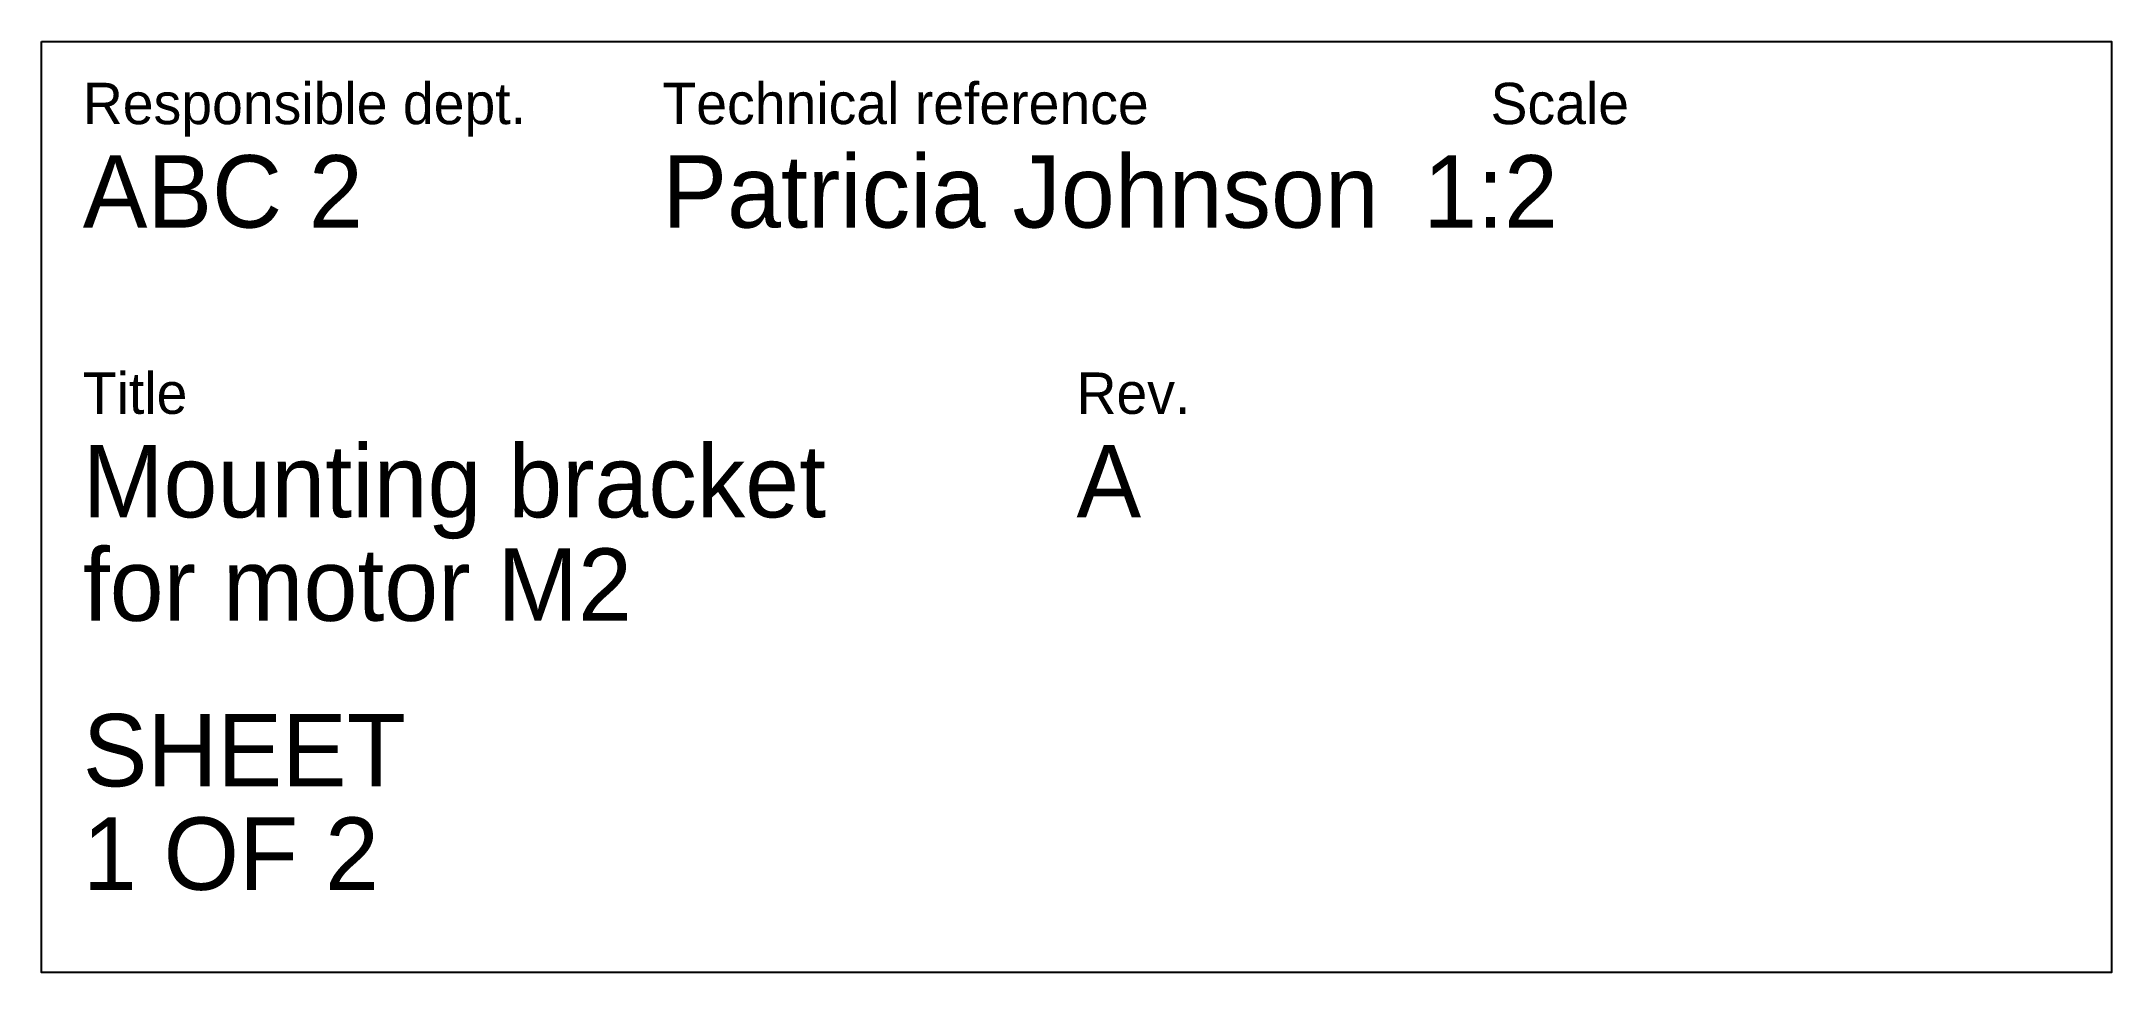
# Model space of a CAD drawing. Extents: x 100 to 200, y -85 to -40.
import ezdxf
from ezdxf.enums import TextEntityAlignment as Align

# ---------------------------------------------------------------- set-up
doc = ezdxf.new("R2010")
doc.units = 0
doc.layers.add('TITLE', color=2, linetype='CONTINUOUS')

msp = doc.modelspace()

# ---------------------------------------------------------------- linework, layer by layer
at = {"layer": 'TITLE'}
msp.add_lwpolyline([(100, -40), (200, -40), (200, -85), (100, -85)], close=True, dxfattribs=at)

# ---------------------------------------------------------------- texts
for s, height, p in [('Responsible dept.', 2, (102, -44)), ('Technical reference', 2, (130, -44)), ('Scale', 2, (170, -44)), ('ABC 2', 3.5, (102, -49)), ('Patricia Johnson', 3.5, (130, -49)), ('Title', 2, (102, -58)), ('Rev.', 2, (150, -58)), ('Mounting bracket', 3.5, (102, -63)), ('A', 3.5, (150, -63)), ('for motor M2', 3.5, (102, -68)), ('SHEET', 3.5, (102, -76)), ('1 OF 2', 3.5, (102, -81))]:
    msp.add_text(s, height=height, dxfattribs=at).set_placement(p)
msp.add_text('1:2', height=3.5, dxfattribs=at).set_placement((170, -49), align=Align.CENTER)

doc.saveas('drawing.dxf')
